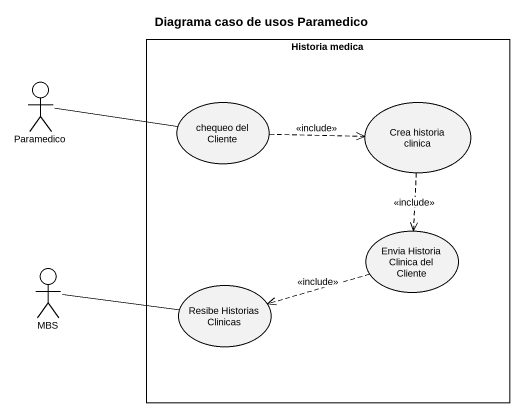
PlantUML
@startuml
title Diagrama caso de usos Paramedico
rectangle "Historia medica" as Historia_medica {
  usecase "chequeo del Cliente" as chequeo_del_Cliente
  usecase "Crea historia clinica" as Crea_historia_clinica
  usecase "Envia Historia Clinica del Cliente" as Envia_Historia_Clinica_del
  usecase "Resibe Historias Clinicas" as Resibe_Historias_Clinicas
}
actor Paramedico
actor MBS
Paramedico -right- chequeo_del_Cliente
chequeo_del_Cliente .right.> Crea_historia_clinica : <<include>>
Crea_historia_clinica ..> Envia_Historia_Clinica_del : <<include>>
Envia_Historia_Clinica_del .left.> Resibe_Historias_Clinicas : <<include>>
MBS -right- Resibe_Historias_Clinicas
@enduml
